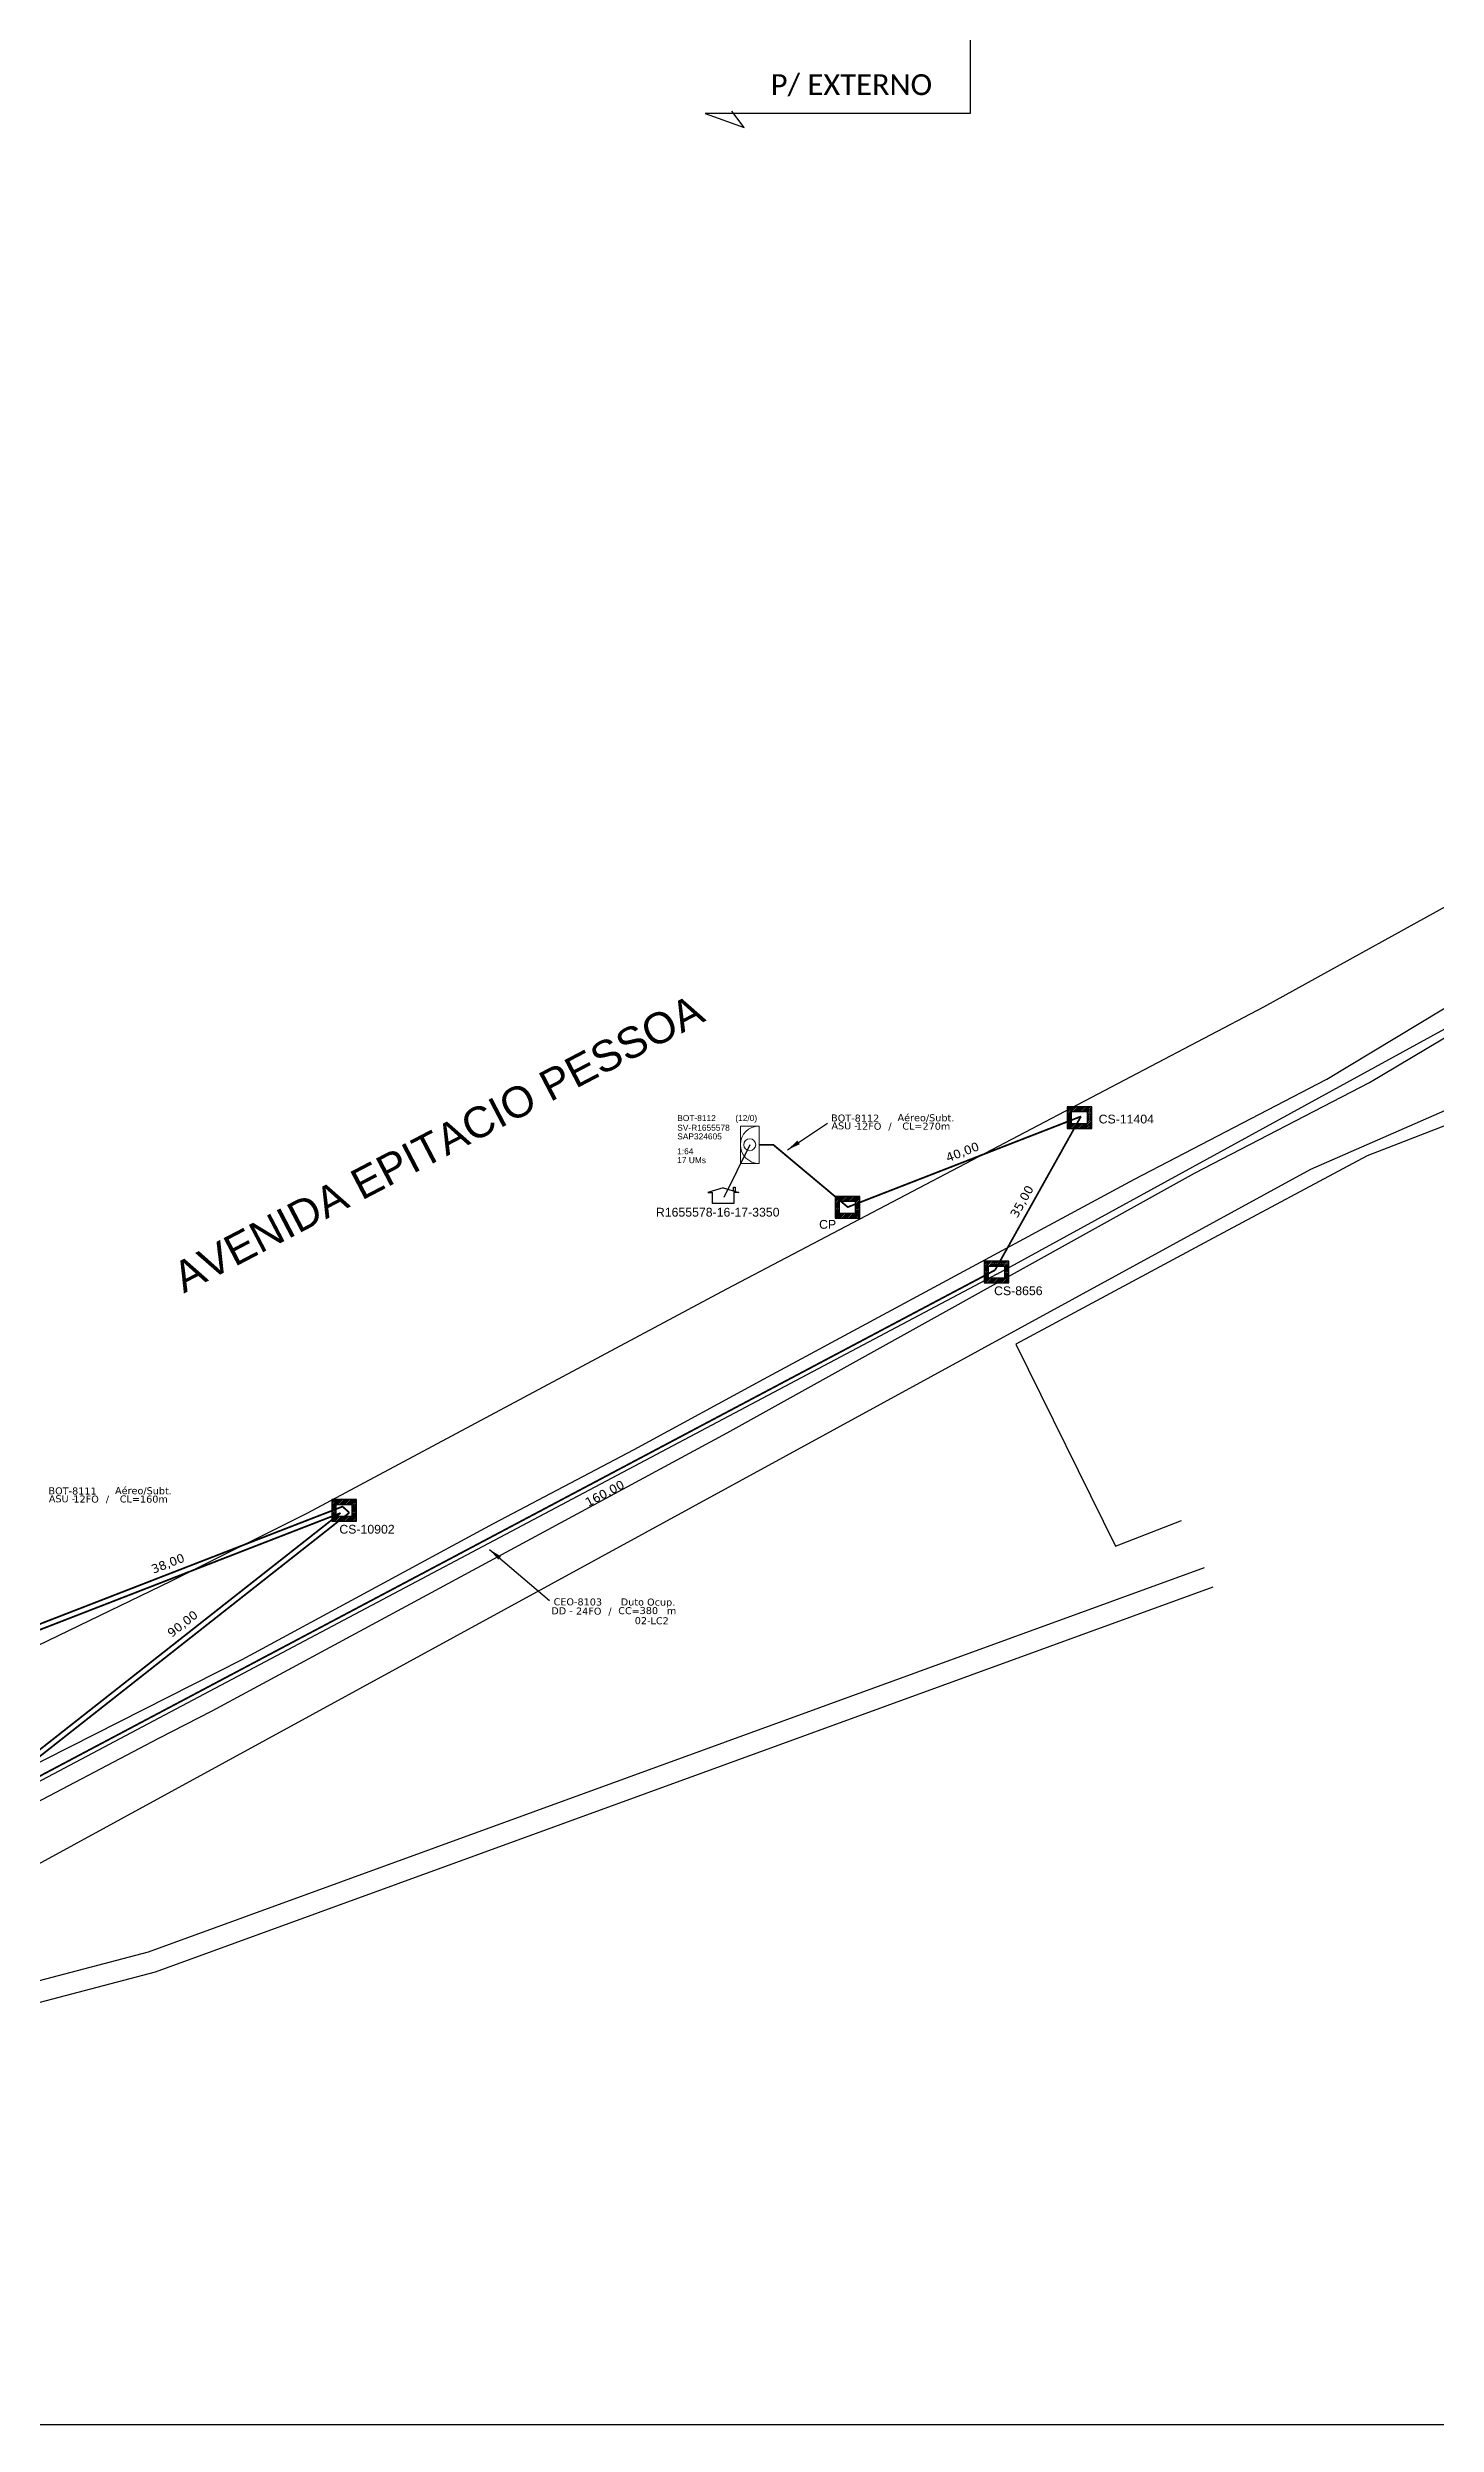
# Model space of a CAD drawing. Header units: metres. Extents: x -1286 to -445, y -500 to 94.
# Drawn here: x -919.9 to -761.9, y -499.8 to -229.6 of the extents above; entities that cross this region are included whole.
import ezdxf
from ezdxf.enums import TextEntityAlignment as Align

# ---------------------------------------------------------------- set-up
doc = ezdxf.new("R2010")
doc.units = ezdxf.units.M
for name, color, linetype in [('10.0-Cartográfico', 252, 'Continuous'), ('10.1-Caixas Subterrâneas', 5, 'Continuous'), ('CD a instalar', 1, 'Continuous'), ('celulas gpon', 7, 'Continuous'), ('label_cabos', 7, 'Continuous'), ('Legenda', 1, 'Continuous'), ('MUB_SEGMENTO', 7, 'Continuous'), ('surveys', 7, 'Continuous'), ('surveys legendas', 7, 'Continuous')]:
    doc.layers.add(name, color=color, linetype=linetype)
for name, color, linetype, lineweight in [('10.4-Postes', 1, 'Continuous', 0), ("20.0-LEGENDA DOS CDO'S", 1, 'Continuous', 0), ('20.1-CDO_INTERIOR', 1, 'Continuous', 0)]:
    doc.layers.add(name, color=color, linetype=linetype, lineweight=lineweight)
doc.layers.add('DROP DE CLIENTE', color=140, linetype='Continuous', plot=False)
doc.layers.add('EXTRA', color=50, linetype='Continuous', plot=False)
doc.styles.add('ARIAL', font='arial.ttf')
doc.styles.add('siredit', font='verdana.ttf')
doc.styles.add('WMF-Calibri0', font='calibri.ttf')
doc.dimstyles.new('ISO-25', dxfattribs={"dimtxt": 2.5, "dimasz": 2.5, "dimexe": 1.25, "dimexo": 0.625, "dimtad": 1, "dimtxsty": 'Standard', "dimcen": 2.5, "dimadec": 0, "dimazin": 0, "dimtfac": 1, "dimtmove": 0, "dimatfit": 3, "dimfxl": 0, "dimarcsym": 0})

# ---------------------------------------------------------------- blocks, each defined once
blk = doc.blocks.new('SURVEY_SURVEY')
for p, q in [((0, 0.0000177), (-0.0000176, 0.0000126)), ((-0.0000176, 0.0000126), (-0.0000121, 0.0000126)), ((-0.0000121, 0), (-0.0000121, 0.0000126)), ((0.0000121, 0), (-0.0000121, 0)), ((0, 0.0000177), (0.0000176, 0.0000126)), ((0.0000118, 0.0000185), (0.0000137, 0.0000185)), ((0.0000118, 0.0000144), (0.0000118, 0.0000185)), ((0.0000176, 0.0000126), (0.0000121, 0.0000126)), ((0.0000121, 0.0000126), (0.0000121, 0)), ((0.0000137, 0.0000185), (0.0000137, 0.0000138))]:
    blk.add_line(p, q)
blk = doc.blocks.new('*X14')
at = {"color": 0, "linetype": 'Continuous'}
for p, q in [((-1.25, 0.34099), (-0.49099, 1.1)), ((-1.25, 0.517767), (-0.667767, 1.1)), ((-1.25, 0.694544), (-0.844544, 1.1)), ((-1.25, 0.87132), (-1.02132, 1.1)), ((-1.25, 1.048097), (-1.198097, 1.1)), ((-1.25, 0.164214), (-0.8035, 0.610714)), ((-1.25, -0.012563), (-0.8035, 0.433937)), ((-1.25, -0.18934), (-0.8035, 0.25716)), ((-1.25, -0.366117), (-0.8035, 0.080383)), ((-0.789214, 0.625), (-0.314214, 1.1)), ((-0.612437, 0.625), (-0.137437, 1.1)), ((-0.43566, 0.625), (0.03934, 1.1)), ((-0.258883, 0.625), (0.216117, 1.1)), ((-0.082107, 0.625), (0.392893, 1.1)), ((0.09467, 0.625), (0.56967, 1.1)), ((0.271447, 0.625), (0.746447, 1.1)), ((0.448223, 0.625), (0.923223, 1.1)), ((0.625, 0.625), (1.1, 1.1)), ((0.801777, 0.625), (1.25, 1.073223)), ((0.8035, 0.449947), (1.25, 0.896447)), ((0.8035, 0.27317), (1.25, 0.71967)), ((0.8035, 0.096393), (1.25, 0.542893)), ((0.8035, -0.080383), (1.25, 0.366117)), ((0.8035, -0.25716), (1.25, 0.18934)), ((0.8035, -0.433937), (1.25, 0.012563)), ((-1.25, -0.542893), (-0.8035, -0.096393)), ((-1.25, -0.71967), (-0.8035, -0.27317)), ((-1.25, -0.896447), (-0.8035, -0.449947)), ((-1.25, -1.073223), (-0.801777, -0.625)), ((-1.1, -1.1), (-0.625, -0.625)), ((-0.923223, -1.1), (-0.448223, -0.625)), ((-0.746447, -1.1), (-0.271447, -0.625)), ((-0.56967, -1.1), (-0.09467, -0.625)), ((-0.392893, -1.1), (0.082107, -0.625)), ((-0.216117, -1.1), (0.258883, -0.625)), ((-0.03934, -1.1), (0.43566, -0.625)), ((0.137437, -1.1), (0.612437, -0.625)), ((0.314214, -1.1), (0.789214, -0.625)), ((0.49099, -1.1), (1.25, -0.34099)), ((0.667767, -1.1), (1.25, -0.517767)), ((0.8035, -0.610714), (1.25, -0.164214)), ((0.844544, -1.1), (1.25, -0.694544)), ((1.02132, -1.1), (1.25, -0.87132)), ((1.198097, -1.1), (1.25, -1.048097))]:
    blk.add_line(p, q, dxfattribs=at)
blk = doc.blocks.new('MANHOLE_MQ')
at = {"color": 0, "linetype": 'Continuous'}
for p, q in [((0.0000062, 0.0000057), (-0.0000063, 0.0000057)), ((-0.0000063, 0.0000057), (-0.0000063, -0.0000053)), ((-0.000004, 0.0000033), (0.000004, 0.0000033)), ((-0.000004, -0.0000029), (-0.000004, 0.0000033)), ((0.000004, 0.0000033), (0.000004, -0.0000029)), ((0.0000062, -0.0000053), (0.0000062, 0.0000057)), ((-0.0000063, -0.0000053), (0.0000062, -0.0000053)), ((0.000004, -0.0000029), (-0.000004, -0.0000029)), ((0.000004, -0.0000029), (0.000004, -0.0000029))]:
    blk.add_line(p, q, dxfattribs=at)
at = {"color": 0, "linetype": 'Continuous', "xscale": 5e-06, "yscale": 5e-06, "zscale": 1e-05}
blk.add_blockref('*X14', (0, 0.0000002), dxfattribs=at)
blk = doc.blocks.new('CDOI_CT_ESQ')
at = {"layer": '20.1-CDO_INTERIOR', "color": 0, "lineweight": 18}
blk.add_lwpolyline([(-2.12, -2.13), (-2.12, 2.12), (0, 2.12), (0.01, -2.13)], close=True, dxfattribs=at)
blk.add_circle((-1.06, 0), 0.68, dxfattribs=at)
blk.add_arc((0.01, 0), 2.13, 90.0276, 270.0276, dxfattribs=at)
at = {"layer": "20.0-LEGENDA DOS CDO'S", "color": 0, "style": 'ARIAL'}
for tag, p in [('CDO_N', (-9.3, 2.69)), ('SAP', (-9.3, 0.61)), ('SURVEY', (-9.3, 1.6)), ('1:XX', (-9.31, -1.08)), ('UMS', (-9.31, -2.09))]:
    blk.add_attdef(tag, p, '', height=0.68, rotation=359.9724, dxfattribs=at)
blk.add_attdef('FIBRAS_UTILIZADAS', text='', height=0.68, rotation=359.9724, dxfattribs=at).set_placement((-1.59, 2.69), align=Align.CENTER)
blk = doc.blocks.new('LEGENDA DOS CABOS')
at = {"layer": 'EXTRA', "color": 0, "style": 'siredit'}
for tag, p in [('ID', (4.6, 0.97)), ('XX', (9.03, 0.97))]:
    blk.add_attdef(tag, text='', height=0.48, rotation=359.69, dxfattribs=at).set_placement(p, align=Align.MIDDLE_CENTER)
at = {"layer": 'Legenda', "color": 0, "style": 'siredit'}
for tag, p in [('TIPO_CABO', (1.31, 0)), ('CABO', (4.69, -0.05)), ('/', (6.81, -0.05)), ('METROS', (10.03, -0.05))]:
    blk.add_attdef(tag, text='', height=0.8, rotation=359.69, dxfattribs=at).set_placement(p, align=Align.MIDDLE_CENTER)
blk = doc.blocks.new('Inst CB DT OCUP CFOA-SM-DD-G-24')
at = {"layer": 'label_cabos', "color": 0, "style": 'siredit'}
for tag, flags, p in [('ID_ATIVIDADE', 3, (1.31, 2.67)), ('FATOR', 1, (11.56, 2.55))]:
    blk.add_attdef(tag, text='', height=1, rotation=359.69, dxfattribs=dict(at, flags=flags)).set_placement(p, align=Align.MIDDLE_CENTER)
for tag, p in [('TIPO_CABO', (1.11, 0)), ('DESTINO_CABO', (3.13, 1.26)), ('CABO', (4.69, -0.05)), ('/', (7.71, -0.05)), ('LANCE', (10.41, 0.02)), ('TIPO_CABO', (13.11, 1.24)), ('UND', (16.46, 0)), ('FID', (13.65, -1.41))]:
    blk.add_attdef(tag, text='', height=1, rotation=359.69, dxfattribs=at).set_placement(p, align=Align.MIDDLE_CENTER)
blk.add_attdef('QTDE', (11.93, -0.45), '', height=1, rotation=359.69, dxfattribs=at)

msp = doc.modelspace()

# ---------------------------------------------------------------- linework, layer by layer
msp.add_lwpolyline([(-1286.07, -499.81), (-445.07, -499.81), (-445.07, 94.19), (-1286.07, 94.19)], close=True)
at = {"color": 1}
for points in [[(-814.92, -210.47), (-814.92, -237.07), (-845.06, -237.07)], [(-845.06, -237.07), (-840.64, -238.66)], [(-840.64, -238.66), (-842.05, -236.83)]]:
    msp.add_lwpolyline(points, dxfattribs=at)
at = {"layer": '10.0-Cartográfico', "color": 4}
for points in [[(-936.14, -418.58), (-905.76, -403.89), (-890.34, -396.19), (-842.59, -370.71), (-781.53, -338.65), (-729.9, -310.14), (-709.4, -299.26), (-662.72, -276.29), (-654.89, -272.04), (-607.17, -248.03), (-604.55, -246.68)], [(-602, -252.08), (-605.17, -253.66), (-656.09, -279.17), (-656.1, -279.19), (-709.98, -308.05), (-711.75, -309.14), (-774.36, -346.89), (-774.48, -346.95), (-796.28, -358.28), (-837.98, -380.76), (-853.18, -389), (-869.18, -397.41), (-897.77, -412.86), (-928.54, -428.47)], [(-924.66, -430.93), (-924.08, -430.64), (-907.19, -421.79), (-901.14, -418.67), (-876.7, -405.49), (-842.56, -387.07), (-789.42, -357.54), (-769.5, -347.26), (-712.02, -313.02), (-711.82, -312.91), (-698.61, -305.45), (-684.53, -299.26), (-669.83, -294.47), (-657.07, -291.55), (-637.12, -287.96), (-610.33, -284.15), (-603.16, -283.58), (-600.51, -283.49)], [(-927.55, -439.69), (-776.19, -357.11), (-751.51, -346.3), (-742.04, -344.48), (-735.29, -343.33), (-722.39, -340.64), (-705.49, -334.93), (-694.22, -330.78), (-674.29, -322.07), (-666.77, -318.05), (-660.88, -312.99), (-656.92, -309.98), (-653.29, -307.18), (-648.18, -303.94), (-642.83, -301.76), (-637.36, -300.22), (-631.41, -298.91), (-628.21, -298.38), (-613.7, -295), (-600.85, -293.31)], [(-755.98, -350.24), (-769.79, -355.59), (-787.78, -365.22), (-809.74, -376.98), (-798.4, -399.96), (-790.88, -397.05)], [(-788.32, -402.41), (-908.41, -446.11), (-933.98, -452.83)], [(-933.29, -455.11), (-907.59, -448.35), (-787.29, -404.57)]]:
    msp.add_lwpolyline(points, dxfattribs=at)
at = {"layer": 'CD a instalar', "color": 7, "linetype": 'ByBlock'}
for p, q in [((-811.91, -369.03), (-657.09, -284.24)), ((-927.47, -430.23), (-811.87, -369.01))]:
    msp.add_line(p, q, dxfattribs=at)
at = {"layer": 'CD a instalar', "color": 1, "linetype": 'ByBlock', "const_width": 0.2}
for points in [[(-802.33, -351.1), (-828.85, -361.41), (-837.32, -354.32), (-838.93, -354.32)], [(-812.1, -368.57), (-802.33, -351.1)], [(-927.56, -429.71), (-812.1, -368.57)]]:
    msp.add_lwpolyline(points, dxfattribs=at)
at = {"layer": 'CD a instalar', "color": 8, "linetype": 'ByBlock', "const_width": 0.2}
for points in [[(-927.99, -428.79), (-886.54, -396.19)], [(-927.62, -429.27), (-927.62, -429.27), (-885.53, -396.15)], [(-886.54, -396.19), (-922.36, -410.09)], [(-886.27, -395.44), (-921.56, -409.13)], [(-886.35, -395.41), (-885.53, -396.15)]]:
    msp.add_lwpolyline(points, dxfattribs=at)
at = {"layer": 'DROP DE CLIENTE'}
msp.add_lwpolyline([(-840, -354.32), (-842.95, -360.31)], dxfattribs=at)

# ---------------------------------------------------------------- block references
at = {"color": 2, "lineweight": 0}
ref = msp.add_blockref('Inst CB DT OCUP CFOA-SM-DD-G-24', (-862.06, -407.3), dxfattribs=dict(at, xscale=0.7999999999999545, yscale=0.7999999999992724, zscale=0.8))
ref.add_attrib('DESTINO_CABO', 'CEO-8103', dxfattribs={"layer": 'label_cabos', "color": 0, "height": 0.8, "rotation": 359.69, "style": 'siredit'}).set_placement((-859.55, -406.29), align=Align.MIDDLE_CENTER)
ref.add_attrib('TIPO_CABO', 'Duto Ocup.', dxfattribs={"layer": 'label_cabos', "color": 0, "height": 0.8, "rotation": 359.69, "style": 'siredit'}).set_placement((-851.57, -406.31), align=Align.MIDDLE_CENTER)
ref.add_attrib('/', '/', dxfattribs={"layer": 'label_cabos', "color": 0, "height": 0.8, "rotation": 359.69, "style": 'siredit'}).set_placement((-855.89, -407.34), align=Align.MIDDLE_CENTER)
ref.add_attrib('FID', '02-LC2', dxfattribs={"layer": 'label_cabos', "color": 0, "height": 0.8, "rotation": 359.69, "style": 'siredit'}).set_placement((-851.14, -408.43), align=Align.MIDDLE_CENTER)
ref.add_attrib('LANCE', 'CC=', dxfattribs={"layer": 'label_cabos', "color": 0, "height": 0.8, "rotation": 359.69, "style": 'siredit'}).set_placement((-853.73, -407.29), align=Align.MIDDLE_CENTER)
ref.add_attrib('UND', 'm', dxfattribs={"layer": 'label_cabos', "color": 0, "height": 0.8, "rotation": 359.69, "style": 'siredit'}).set_placement((-848.89, -407.3), align=Align.MIDDLE_CENTER)
ref.add_attrib('CABO', '24FO', dxfattribs={"layer": 'label_cabos', "color": 0, "height": 0.8, "rotation": 359.69, "style": 'siredit'}).set_placement((-858.31, -407.34), align=Align.MIDDLE_CENTER)
ref.add_attrib('TIPO_CABO', 'DD - ', dxfattribs={"layer": 'label_cabos', "color": 0, "height": 0.8, "rotation": 359.69, "style": 'siredit'}).set_placement((-861.17, -407.31), align=Align.MIDDLE_CENTER)
ref.add_attrib('QTDE', '380', (-852.52, -407.67), dxfattribs={"layer": 'label_cabos', "color": 0, "height": 0.8, "rotation": 359.69, "style": 'siredit'})
at = {"layer": '10.1-Caixas Subterrâneas', "color": 30, "xscale": 223851.2880178107, "yscale": 223851.2880178107, "zscale": 223851.2880178107, "rotation": 180.0000000000633}
for p in [(-802.51, -351.2), (-828.9, -361.4), (-811.94, -368.76), (-886.14, -395.85)]:
    msp.add_blockref('MANHOLE_MQ', p, dxfattribs=at)
at = {"layer": '10.4-Postes', "color": 1}
msp.add_blockref('CDOI_CT_ESQ', (-838.94, -354.32), dxfattribs=at).add_auto_attribs({'CDO_N': 'BOT-8112', 'FIBRAS_UTILIZADAS': ' (12/0)', 'SURVEY': 'SV-R1655578', 'SAP': 'SAP324605', '1:XX': '1:64', 'UMS': '17 UMs'})
at = {"layer": 'label_cabos', "color": 2, "lineweight": 0}
ref = msp.add_blockref('LEGENDA DOS CABOS', (-831.4, -352.59), dxfattribs=dict(at, xscale=0.7999999999999545, yscale=0.7999999999992724, zscale=0.8))
ref.add_attrib('ID', 'BOT-8112', dxfattribs={"color": 0, "height": 0.8, "rotation": 359.69, "style": 'siredit'}).set_placement((-828.01, -351.29), align=Align.MIDDLE_CENTER)
ref.add_attrib('CABO', '12FO', dxfattribs={"color": 0, "height": 0.8, "rotation": 359.69, "style": 'siredit'}).set_placement((-826.47, -352.21), align=Align.MIDDLE_CENTER)
ref.add_attrib('METROS', 'CL=270m', dxfattribs={"color": 0, "height": 0.8, "rotation": 359.69, "style": 'siredit'}).set_placement((-819.92, -352.21), align=Align.MIDDLE_CENTER)
ref.add_attrib('XX', 'Aéreo/Subt.', dxfattribs={"color": 0, "height": 0.8, "rotation": 359.69, "style": 'siredit'}).set_placement((-819.96, -351.25), align=Align.MIDDLE_CENTER)
ref.add_attrib('/', '/', dxfattribs={"color": 0, "height": 0.8, "rotation": 359.69, "style": 'siredit'}).set_placement((-824.05, -352.21), align=Align.MIDDLE_CENTER)
ref.add_attrib('TIPO_CABO', 'ASU -', dxfattribs={"color": 0, "height": 0.8, "rotation": 359.69, "style": 'siredit'}).set_placement((-829.21, -352.17), align=Align.MIDDLE_CENTER)
ref = msp.add_blockref('LEGENDA DOS CABOS', (-920.4, -394.98), dxfattribs=dict(at, xscale=0.7999999999999545, yscale=0.7999999999992724, zscale=0.8))
ref.add_attrib('ID', 'BOT-8111', dxfattribs={"color": 0, "height": 0.8, "rotation": 359.69, "style": 'siredit'}).set_placement((-917.01, -393.68), align=Align.MIDDLE_CENTER)
ref.add_attrib('CABO', '12FO', dxfattribs={"color": 0, "height": 0.8, "rotation": 359.69, "style": 'siredit'}).set_placement((-915.47, -394.6), align=Align.MIDDLE_CENTER)
ref.add_attrib('METROS', 'CL=160m', dxfattribs={"color": 0, "height": 0.8, "rotation": 359.69, "style": 'siredit'}).set_placement((-908.91, -394.6), align=Align.MIDDLE_CENTER)
ref.add_attrib('XX', 'Aéreo/Subt.', dxfattribs={"color": 0, "height": 0.8, "rotation": 359.69, "style": 'siredit'}).set_placement((-908.95, -393.65), align=Align.MIDDLE_CENTER)
ref.add_attrib('/', '/', dxfattribs={"color": 0, "height": 0.8, "rotation": 359.69, "style": 'siredit'}).set_placement((-913.05, -394.6), align=Align.MIDDLE_CENTER)
ref.add_attrib('TIPO_CABO', 'ASU -', dxfattribs={"color": 0, "height": 0.8, "rotation": 359.69, "style": 'siredit'}).set_placement((-918.21, -394.57), align=Align.MIDDLE_CENTER)
at = {"layer": 'surveys', "color": 255, "xscale": 100000, "yscale": 100000, "zscale": 100000}
msp.add_blockref('SURVEY_SURVEY', (-843.01, -361), dxfattribs=at)

# ---------------------------------------------------------------- texts
at = {"color": 7, "style": 'WMF-Calibri0'}
msp.add_text('P/ EXTERNO', height=2.373, dxfattribs=at).set_placement((-837.61, -234.99))
at = {"layer": '10.1-Caixas Subterrâneas', "color": 30, "style": 'ARIAL'}
for s, p in [('CS-11404', (-800.32, -351.9)), ('CP', (-832.11, -363.87)), ('CS-8656', (-812.21, -371.42)), ('CS-10902', (-886.67, -398.53))]:
    msp.add_text(s, height=1, dxfattribs=at).set_placement(p)
at = {"layer": 'celulas gpon', "style": 'siredit'}
for s, rotation, p in [('40,00', 21.2597, (-817.46, -356.31)), ('35,00', 60.7775, (-809.58, -362.72)), ('160,00', 27.9018, (-858.38, -395.51)), ('38,00', 21.2098, (-907.82, -403.09)), ('90,00', 38.1939, (-905.74, -410.38))]:
    msp.add_text(s, height=1, rotation=rotation, dxfattribs=at).set_placement(p)
at = {"layer": 'MUB_SEGMENTO', "color": 5, "style": 'ARIAL'}
msp.add_text('AVENIDA EPITACIO PESSOA', height=3.5, rotation=27.5772, dxfattribs=at).set_placement((-904.36, -371.25))
at = {"layer": 'surveys legendas', "color": 0, "style": 'ARIAL'}
msp.add_text('R1655578-16-17-3350', height=1, dxfattribs=at).set_placement((-850.67, -362.49))

# ---------------------------------------------------------------- leaders
at = {"color": 2, "lineweight": 0}
for points in [[(-835.69, -354.89), (-831.17, -351.86)], [(-869.59, -400.33), (-862.76, -406.12)]]:
    msp.add_leader(points, dimstyle='ISO-25', override={"dimasz": 1.5, "dimtad": 0}, dxfattribs=at)

doc.saveas('drawing.dxf')
